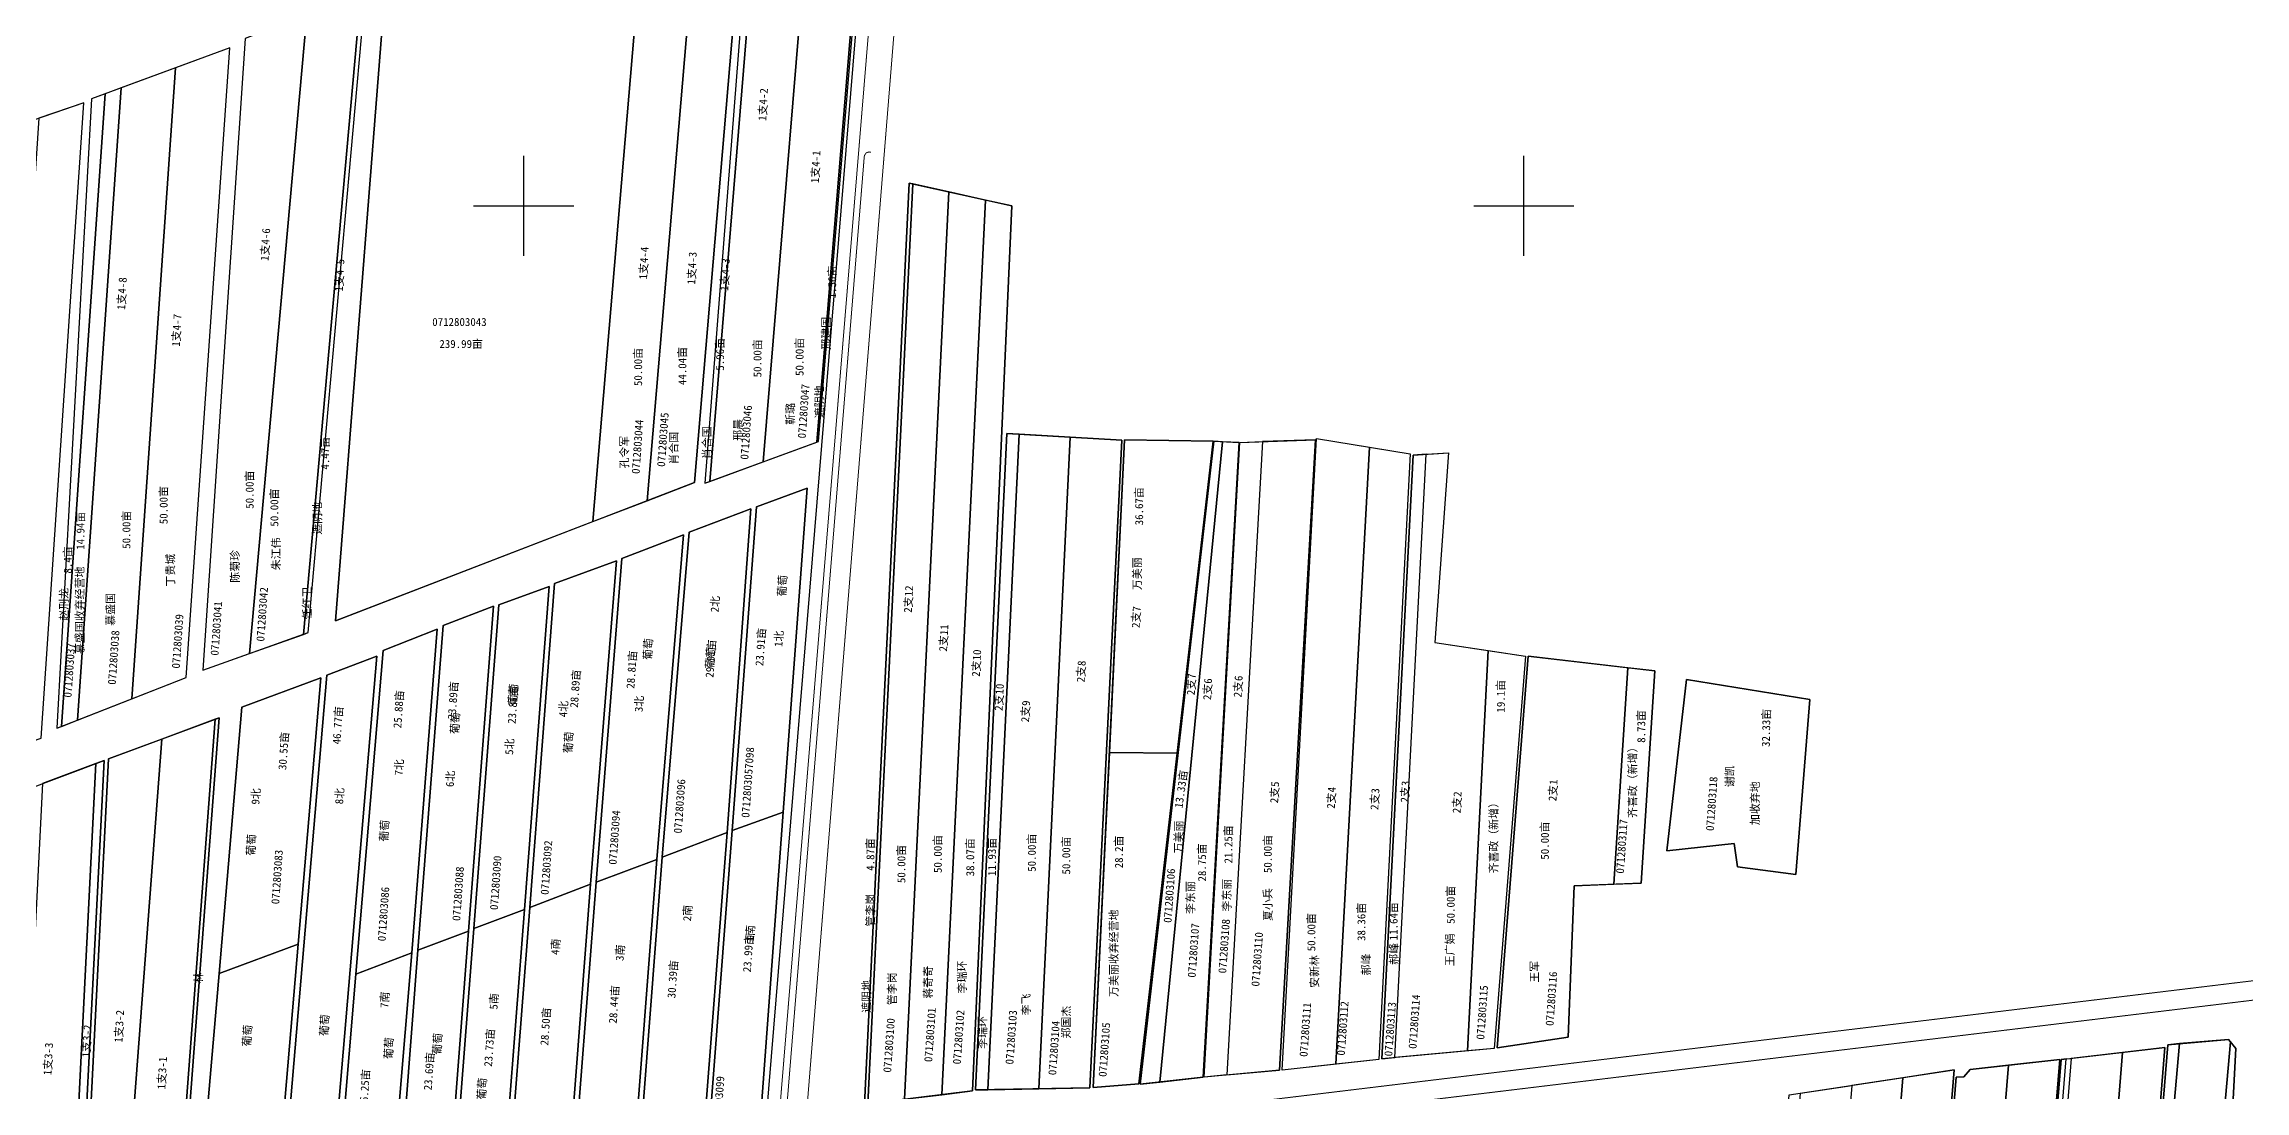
# Model space of a CAD drawing. Extents: x 542284 to 548602, y 4983734 to 4990381.
# Drawn here: x 544520 to 546721, y 4987116 to 4988162 of the extents above; entities that cross this region are included whole.
import ezdxf
from ezdxf.enums import TextEntityAlignment as Align

# ---------------------------------------------------------------- set-up
doc = ezdxf.new("R2010")
doc.units = 0
doc.header["$LTSCALE"] = 10
for name, color, linetype in [('1权利人', 2, 'CONTINUOUS'), ('2019-4-4', 7, 'CONTINUOUS'), ('2020年3.23', 7, 'CONTINUOUS'), ('2021新职工', 7, 'CONTINUOUS'), ('2022年', 7, 'CONTINUOUS'), ('TK', 7, 'CONTINUOUS'), ('园地', 2, 'CONTINUOUS'), ('地块名称', 7, 'CONTINUOUS'), ('地物扣减', 7, 'CONTINUOUS'), ('地籍号', 7, 'CONTINUOUS'), ('测地框', 7, 'CONTINUOUS'), ('经营地框', 7, 'CONTINUOUS'), ('经营地面积', 7, 'CONTINUOUS'), ('路、林、渠', 7, 'CONTINUOUS'), ('身份地框', 7, 'CONTINUOUS'), ('身份地面积', 7, 'CONTINUOUS')]:
    doc.layers.add(name, color=color, linetype=linetype)
doc.styles.add('宋体', font='SimSun.ttf')

msp = doc.modelspace()

# ---------------------------------------------------------------- linework, layer by layer
at = {"layer": '2019-4-4', "color": 2, "linetype": 'Continuous', "flags": 128}
for points in [[(544837.1, 4988211.9), (544783.1, 4988191), (544726, 4987552.7), (544779.9, 4987571.9)], [(545758.2, 4987136.4), (545792.7, 4987767.7), (545845.7, 4987759), (545811.9, 4987142.4)]]:
    msp.add_lwpolyline(points, close=True, dxfattribs=at)
at = {"layer": '2020年3.23', "color": 3, "linetype": 'Continuous', "flags": 128}
for points in [[(545345.9, 4988403.4), (545292.4, 4988385.4), (545239.5, 4987744.4), (545293.2, 4987763.9)], [(546430.1, 4987136.7), (546379, 4987129), (546325.5, 4986468.8), (546370.8, 4986474.2), (546377, 4986481.7)]]:
    msp.add_lwpolyline(points, close=True, dxfattribs=at)
at = {"layer": '2021新职工', "color": 1, "linetype": 'Continuous', "flags": 128}
msp.add_lwpolyline([(546692, 4986965.1), (546701.9, 4986968.7), (546711.8, 4987158), (546706.4, 4987164.7), (546648.2, 4986507.8), (546651.4, 4986507.8)], close=True, dxfattribs=at)
at = {"layer": '2022年', "color": 4, "linetype": 'Continuous', "flags": 128}
for points in [[(544581.5, 4988112.1), (544567.9, 4988107), (544533.3, 4987478.1), (544537.8, 4987479.9)], [(544560.1, 4988103), (544515.4, 4988087.6), (544472.8, 4987452.9), (544517.6, 4987468.2)], [(545597.9, 4987766), (545546.3, 4987769), (545515.1, 4987117.9), (545566, 4987118.9)], [(545811.9, 4987142.4), (545845.7, 4987759), (545886.3, 4987752.3), (545855, 4987147.2)], [(545902.3, 4987751.9), (545924.7, 4987753.2), (545910.9, 4987563.9), (545964.3, 4987555.9), (545943.5, 4987155.8), (545870.9, 4987149.1)], [(545902.3, 4987751.9), (545889.4, 4987751.1), (545858, 4987147.9), (545870.9, 4987149.1)], [(546484.4, 4987141.5), (546446.3, 4987137.3), (546439.7, 4987130), (546432.2, 4987129.5), (546379.4, 4986482.4), (546430.8, 4986487.6)]]:
    msp.add_lwpolyline(points, close=True, dxfattribs=at)
at = {"layer": 'TK', "linetype": 'Continuous'}
for p, q in [((545000, 4987950), (545000, 4988050)), ((546000, 4987950), (546000, 4988050)), ((544950, 4988000), (545050, 4988000)), ((545950, 4988000), (546050, 4988000))]:
    msp.add_line(p, q, dxfattribs=at)
at = {"layer": '园地', "color": 2, "linetype": 'Continuous', "flags": 128}
for points in [[(545283.3, 4987717.9), (545232.8, 4987699.5), (545208.6, 4987375.9), (545259.4, 4987394.4)], [(545227.2, 4987697.2), (545165.3, 4987674.1), (545138.5, 4987349.3), (545203.4, 4987374)], [(545159.8, 4987671.5), (545098.2, 4987647.6), (545072.4, 4987324.2), (545133.2, 4987347)], [(545092.7, 4987645.5), (545030.8, 4987622.6), (545006, 4987299), (545066.9, 4987322.3)], [(544969.9, 4987600.1), (544919.4, 4987580.7), (544894.3, 4987256.3), (544944.9, 4987275.4)], [(545025.4, 4987619.8), (544975, 4987601.5), (544950.1, 4987277.9), (545000.8, 4987296.9)], [(544913.5, 4987577), (544859.5, 4987555.9), (544832.2, 4987232.3), (544888.3, 4987253.9)], [(544853.2, 4987550.2), (544803.1, 4987531.3), (544748.4, 4986888.5), (544798.6, 4986907.6)], [(544797.3, 4987528.5), (544718.2, 4987499.3), (544695.6, 4987233.2), (544774.6, 4987262.4)], [(545259.4, 4987394.4), (545208.6, 4987375.9), (545183.8, 4987054.4), (545235.7, 4987074.2)], [(545203.4, 4987374), (545138.5, 4987349.3), (545113.7, 4987027.7), (545178.6, 4987052.4)], [(545133.2, 4987347), (545072.4, 4987324.2), (545047.6, 4987002.5), (545108.4, 4987025.7)], [(545066.9, 4987322.3), (545006, 4987299), (544981.2, 4986977.2), (545042, 4987000.4)], [(545000.8, 4987296.9), (544950.1, 4987277.9), (544925.3, 4986955.9), (544975.9, 4986975.2)], [(544944.9, 4987275.4), (544894.3, 4987256.3), (544869.5, 4986934.6), (544920.1, 4986953.9)], [(544774.6, 4987262.4), (544695.6, 4987233.2), (544662.9, 4986855.8), (544742.6, 4986886.2)], [(544888.3, 4987253.9), (544832.2, 4987232.3), (544805.1, 4986910), (544861.2, 4986931.4)]]:
    msp.add_lwpolyline(points, close=True, dxfattribs=at)
at = {"layer": '地物扣减', "color": 3, "linetype": 'Continuous', "flags": 128}
for points in [[(544842, 4988213.7), (544837.1, 4988211.9), (544779.9, 4987571.9), (544784.7, 4987573.7)], [(544695.5, 4987488.5), (544691.7, 4987487.1), (544643.1, 4986844.7), (544646.9, 4986846.1)]]:
    msp.add_lwpolyline(points, close=True, dxfattribs=at)
at = {"layer": '测地框', "linetype": 'Continuous', "flags": 128}
for points, elevation in [([(545347.6, 4988404), (545231.1, 4988364.8), (545181.1, 4987723), (545294.9, 4987764.6)], 282), ([(544842, 4988213.7), (544721.7, 4988167.3), (544679.2, 4987536), (544784.7, 4987573.7)], 283.3), ([(544706.2, 4988158.1), (544567.9, 4988107), (544533.3, 4987478.1), (544662.7, 4987528.9)], 283.6), ([(544560.1, 4988103), (544460.2, 4988068.6), (544420.4, 4987435), (544517.6, 4987468.2)], 283.8), ([(544585, 4987447.5), (544695.5, 4987488.5), (544646.9, 4986846.1), (544552.5, 4986810.6)], 283.9)]:
    msp.add_lwpolyline(points, close=True, dxfattribs=dict(at, elevation=elevation))
for points in [[(544861.7, 4988221.2), (545224.8, 4988361.7), (545170.8, 4987723.7), (544811.8, 4987585.6)], [(545385.5, 4988022.9), (545488, 4988000.1), (545448.8, 4987115.8), (545340.6, 4987102.4)], [(545483.2, 4987772.6), (545597.9, 4987766), (545566, 4987118.9), (545451.8, 4987116.7)], [(545600.7, 4987766.4), (545689.4, 4987764.9), (545615.1, 4987122.7), (545569.5, 4987119.1)], [(545690.1, 4987764.9), (545715.3, 4987763.6), (545679.5, 4987129.4), (545616.4, 4987122.5)], [(545716.1, 4987763.6), (545791.5, 4987766.4), (545755.8, 4987136.6), (545680.4, 4987129.6)], [(545792.7, 4987767.7), (545886.3, 4987752.3), (545855, 4987147.2), (545758.2, 4987136.4)], [(545889.4, 4987751.1), (545924.7, 4987753.2), (545910.9, 4987563.9), (546001.7, 4987550.3), (545970.2, 4987158.3), (545858, 4987147.9)], [(546004.3, 4987550.3), (546130.9, 4987535.4), (546117.1, 4987323.3), (546050.1, 4987320.7), (546044.1, 4987169.6), (545973.1, 4987158.8)], [(546162.5, 4987526.8), (546285.7, 4987507), (546271.7, 4987331.9), (546213.7, 4987339.8), (546210.3, 4987363), (546143, 4987355.7)], [(546537.3, 4987147.1), (546640.8, 4987159), (546588.3, 4986507.5), (546483.9, 4986492.7)], [(546643.8, 4987161.9), (546704.3, 4987167.3), (546711.8, 4987158), (546701.9, 4986968.7), (546692, 4986965.1), (546651.4, 4986507.8), (546590.6, 4986507.2)], [(546265.3, 4987111.9), (546430.1, 4987136.7), (546377, 4986481.7), (546370.8, 4986474.2), (546224.6, 4986456.7), (546212.9, 4986463.1)], [(546432.2, 4987129.5), (546439.7, 4987130), (546446.3, 4987137.3), (546535.9, 4987147.2), (546482.3, 4986492.8), (546379.4, 4986482.4)]]:
    msp.add_lwpolyline(points, close=True, dxfattribs=at)
at = {"layer": '测地框', "color": 0, "linetype": 'Continuous', "flags": 128}
for points, elevation in [([(545232.8, 4987699.5), (545283.3, 4987717.9), (545259.4, 4987394.4), (545208.6, 4987375.9)], 282.4), ([(545165.3, 4987674.1), (545227.2, 4987697.2), (545203.4, 4987374), (545138.5, 4987349.3)], 282.6), ([(545098.2, 4987647.6), (545159.8, 4987671.5), (545133.2, 4987347), (545072.4, 4987324.2)], 282.6), ([(545030.8, 4987622.6), (545092.7, 4987645.5), (545066.9, 4987322.3), (545006, 4987299)], 282.8), ([(544919.4, 4987580.7), (544969.9, 4987600.1), (544944.9, 4987275.4), (544894.3, 4987256.3)], 283.1), ([(544975, 4987601.5), (545025.4, 4987619.8), (545000.8, 4987296.9), (544950.1, 4987277.9)], 283.2), ([(544859.5, 4987555.9), (544913.5, 4987577), (544888.3, 4987253.9), (544832.2, 4987232.3)], 283.4), ([(544803.1, 4987531.3), (544853.2, 4987550.2), (544798.6, 4986907.6), (544748.4, 4986888.5)], 283.6), ([(544718.2, 4987499.3), (544797.3, 4987528.5), (544774.6, 4987262.4), (544695.6, 4987233.2)], 283.4), ([(545208.6, 4987375.9), (545259.4, 4987394.4), (545235.7, 4987074.2), (545183.8, 4987054.4)], 282.4), ([(545138.5, 4987349.3), (545203.4, 4987374), (545178.6, 4987052.4), (545113.7, 4987027.7)], 282.6), ([(545072.4, 4987324.2), (545133.2, 4987347), (545108.4, 4987025.7), (545047.6, 4987002.5)], 282.6), ([(545006, 4987299), (545066.9, 4987322.3), (545042, 4987000.4), (544981.2, 4986977.2)], 282.8), ([(544950.1, 4987277.9), (545000.8, 4987296.9), (544975.9, 4986975.2), (544925.3, 4986955.9)], 283.2), ([(544894.3, 4987256.3), (544944.9, 4987275.4), (544920.1, 4986953.9), (544869.5, 4986934.6)], 283.1), ([(544695.6, 4987233.2), (544774.6, 4987262.4), (544742.6, 4986886.2), (544662.9, 4986855.8)], 283.4), ([(544832.2, 4987232.3), (544888.3, 4987253.9), (544861.2, 4986931.4), (544805.1, 4986910)], 283.4)]:
    msp.add_lwpolyline(points, close=True, dxfattribs=dict(at, elevation=elevation))
at = {"layer": '测地框', "color": 7, "linetype": 'Continuous', "elevation": 284.1, "flags": 128}
msp.add_lwpolyline([(544460.6, 4987401), (544580.6, 4987445.9), (544548.4, 4986809.1), (544426.6, 4986761.1)], close=True, dxfattribs=at)
at = {"layer": '经营地框', "color": 5, "linetype": 'Continuous', "flags": 128}
for points in [[(545123.2, 4988322.4), (544861.7, 4988221.2), (544811.8, 4987585.6), (545069.2, 4987684.7)], [(544597.7, 4988118.1), (544581.5, 4988112.1), (544537.8, 4987479.9), (544554, 4987486.2)], [(546285.7, 4987507), (546162.5, 4987526.8), (546143, 4987355.7), (546210.3, 4987363), (546213.7, 4987339.8), (546271.7, 4987331.9)], [(545569.5, 4987119.1), (545615.1, 4987122.7), (545653.3, 4987453.1), (545585.7, 4987453.9)], [(546542, 4987147.7), (546537.3, 4987147.1), (546483.9, 4986492.7), (546489.3, 4986493.5)], [(546494.5, 4986494.2), (546489.3, 4986493.5), (546542, 4987147.7), (546547.1, 4987148.3)]]:
    msp.add_lwpolyline(points, close=True, dxfattribs=at)
at = {"layer": '路、林、渠', "color": 5, "linetype": 'Continuous', "const_width": 1, "flags": 128}
for points, elevation in [([(543929.2, 4988565.9), (543929.6, 4988568.3), (543931.8, 4988571.1), (543935.4, 4988573), (543939.9, 4988574.2), (545415.6, 4989137.5), (545418.7, 4989137.6), (545421.9, 4989136.3), (545423.8, 4989132.8), (545250.9, 4987034.9)], 283.6), ([(545258, 4987037.6), (545340.4, 4988048), (545340.7, 4988050.4), (545342.5, 4988053.1), (545345.2, 4988053.9), (545347.4, 4988053.8)], 284.9)]:
    msp.add_lwpolyline(points, dxfattribs=dict(at, elevation=elevation))
at = {"layer": '路、林、渠', "color": 3, "linetype": 'Continuous', "elevation": 283, "flags": 128}
msp.add_lwpolyline([(545408.6, 4989107), (545240.1, 4987061.1)], dxfattribs=at)
at = {"layer": '路、林、渠', "color": 4, "linetype": 'Continuous', "const_width": 1, "elevation": 284.6, "flags": 128}
msp.add_lwpolyline([(545280.1, 4987059.8), (545418.7, 4988770.8)], dxfattribs=at)
at = {"layer": '路、林、渠', "color": 3, "linetype": 'Continuous', "flags": 128}
for points in [[(545347.6, 4988404), (545345.9, 4988403.4), (545293.2, 4987763.9), (545294.9, 4987764.6)], [(545389, 4988022.1), (545385.5, 4988022.9), (545340.6, 4987102.4), (545344.1, 4987102.9)]]:
    msp.add_lwpolyline(points, close=True, dxfattribs=at)
at = {"layer": '路、林、渠', "color": 5, "linetype": 'Continuous', "const_width": 1, "flags": 128}
for points in [[(545258, 4987037.6), (545272, 4987042.9), (545334.9, 4987059.9), (545456.8, 4987071.9), (548128.5, 4987395.2)], [(542886.5, 4986110.1), (545279.1, 4987024.4), (545342, 4987041.3), (545463.9, 4987053.3), (547007, 4987240.1)]]:
    msp.add_lwpolyline(points, dxfattribs=at)
at = {"layer": '身份地框', "color": 1, "linetype": 'Continuous', "flags": 128}
for points in [[(545292.4, 4988385.4), (545238.9, 4988367.4), (545186, 4987724.8), (545239.5, 4987744.4)], [(545224.8, 4988361.7), (545177.3, 4988343.3), (545123.3, 4987705.4), (545170.8, 4987723.7)], [(545238.9, 4988367.4), (545231.1, 4988364.8), (545181.1, 4987723), (545186, 4987724.8)], [(545177.3, 4988343.3), (545123.2, 4988322.4), (545069.2, 4987684.7), (545123.3, 4987705.4)], [(544842, 4988213.7), (544837.1, 4988211.9), (544779.9, 4987571.9), (544784.7, 4987573.7)], [(544783.1, 4988191), (544721.7, 4988167.3), (544679.2, 4987536), (544726, 4987552.7)], [(544608.3, 4987507.5), (544662.7, 4987528.9), (544706.2, 4988158.1), (544651.9, 4988138)], [(544608.3, 4987507.5), (544651.9, 4988138), (544597.7, 4988118.1), (544554, 4987486.2)], [(545425.1, 4988014.1), (545389, 4988022.1), (545344.1, 4987102.9), (545380.9, 4987107.4)], [(545461.7, 4988005.9), (545425.1, 4988014.1), (545380.9, 4987107.4), (545418.1, 4987112)], [(545488, 4988000.1), (545461.7, 4988005.9), (545418.1, 4987112), (545448.8, 4987115.8)], [(545495.3, 4987771.9), (545483.2, 4987772.6), (545451.8, 4987116.7), (545464, 4987116.9)], [(545546.3, 4987769), (545495.3, 4987771.9), (545464, 4987116.9), (545515.1, 4987117.9)], [(545585.7, 4987453.9), (545653.3, 4987453.1), (545689.4, 4987764.9), (545600.7, 4987766.4)], [(545616.4, 4987122.5), (545635.9, 4987124.6), (545698.5, 4987764.4), (545690.1, 4987764.9)], [(545635.9, 4987124.6), (545679.5, 4987129.4), (545715.3, 4987763.6), (545698.5, 4987764.4)], [(545702.9, 4987131.7), (545680.4, 4987129.6), (545716.1, 4987763.6), (545738.5, 4987764.5)], [(545702.9, 4987131.7), (545755.8, 4987136.6), (545791.5, 4987766.4), (545738.5, 4987764.5)], [(545870.9, 4987149.1), (545902.3, 4987751.9), (545924.7, 4987753.2), (545910.9, 4987563.9), (545964.3, 4987555.9), (545943.5, 4987155.8)], [(545943.5, 4987155.8), (545964.3, 4987555.9), (546001.7, 4987550.3), (545970.2, 4987158.3)], [(546104, 4987538.6), (546004.3, 4987550.3), (545973.1, 4987158.8), (546044.1, 4987169.6), (546050.1, 4987320.7), (546089.9, 4987322.2)], [(546130.9, 4987535.4), (546104, 4987538.6), (546089.9, 4987322.2), (546117.1, 4987323.3)], [(544638.3, 4987467.3), (544585, 4987447.5), (544552.5, 4986810.6), (544589.7, 4986824.6)], [(544691.7, 4987487.1), (544638.3, 4987467.3), (544589.7, 4986824.6), (544643.1, 4986844.7)], [(544580.6, 4987445.9), (544572.4, 4987442.8), (544540.3, 4986805.9), (544548.4, 4986809.1)], [(544572.4, 4987442.8), (544519.1, 4987422.9), (544486.9, 4986784.9), (544540.3, 4986805.9)], [(546640.8, 4987159), (546598.6, 4987154.2), (546546.1, 4986501.5), (546588.3, 4986507.5)], [(546655.6, 4987163), (546643.8, 4987161.9), (546590.6, 4986507.2), (546597.4, 4986507.2)], [(546706.4, 4987164.7), (546704.3, 4987167.3), (546655.6, 4987163), (546597.4, 4986507.2), (546648.2, 4986507.8)], [(546535.8, 4987147.2), (546484.4, 4987141.5), (546430.8, 4986487.6), (546482.2, 4986492.7)], [(546598.6, 4987154.2), (546547.1, 4987148.3), (546494.5, 4986494.2), (546546.1, 4986501.5)], [(546274.5, 4986462.7), (546224.6, 4986456.7), (546223.5, 4986457.3), (546276.5, 4987113.6), (546327.8, 4987121.3)], [(546325.5, 4986468.8), (546379, 4987129), (546327.8, 4987121.3), (546274.5, 4986462.7)]]:
    msp.add_lwpolyline(points, close=True, dxfattribs=at)

# ---------------------------------------------------------------- texts
at = {"layer": '1权利人', "color": 1, "linetype": 'Continuous', "style": '宋体'}
for s, p in [('肖合国', (545182.9, 4987763.4)), ('邢晨', (545214.3, 4987776.3)), ('孔令军', (545100.4, 4987754)), ('肖合国', (545149.8, 4987758)), ('丁贵城', (544646.6, 4987636.1)), ('陈菊珍', (544711.1, 4987639.9)), ('万美丽', (545613.1, 4987632.5)), ('慕盛国', (544586.6, 4987596.9)), ('齐喜政（新增）', (546108.4, 4987426.6)), ('加收弃地', (546230.8, 4987403.2)), ('齐喜政（新增）', (545969.5, 4987371.3)), ('万美丽', (545654.6, 4987369.5)), ('李东丽', (545666.3, 4987308.9)), ('李东丽', (545702.6, 4987311.4)), ('夏小兵', (545743.7, 4987302)), ('管李岗', (545368.1, 4987217.8)), ('蒋奇奇', (545404.1, 4987224.3)), ('李瑞环', (545438, 4987229.5)), ('王军', (546010.6, 4987234.9)), ('李飞', (545502.1, 4987202.2)), ('李瑞环', (545458.4, 4987174.2))]:
    msp.add_text(s, height=8, rotation=90, dxfattribs=at).set_placement(p, align=Align.MIDDLE)
at = {"layer": '1权利人', "color": 5, "linetype": 'Continuous', "style": '宋体'}
for s, p in [('慕盛国收弃经营地', (544556, 4987596)), ('谢凯', (546205.5, 4987430.1)), ('万美丽收弃经营地', (545589.7, 4987253.3))]:
    msp.add_text(s, height=8, rotation=90, dxfattribs=at).set_placement(p, align=Align.MIDDLE)
at = {"layer": '1权利人', "color": 3, "linetype": 'Continuous', "style": '宋体'}
msp.add_text('任红卫', height=8, rotation=90, dxfattribs=at).set_placement((544783.2, 4987603.2), align=Align.MIDDLE)
at = {"layer": '2019-4-4', "color": 2, "linetype": 'Continuous', "style": '宋体'}
for s, rotation, p in [('50.00亩', 90, (544754.7, 4987679.6)), ('2支3', 87, (545884.6, 4987403.7)), ('2支4', 87, (545810.9, 4987397.5)), ('2支3', 87, (545854.4, 4987396.3)), ('50.00亩', 90, (545791.5, 4987255.3))]:
    msp.add_text(s, height=8, rotation=rotation, dxfattribs=at).set_placement(p)
for s, p in [('朱江伟', (544752.3, 4987652.4)), ('安新林', (545790.4, 4987235.1))]:
    msp.add_text(s, height=8, rotation=90, dxfattribs=at).set_placement(p, align=Align.MIDDLE)
at = {"layer": '2020年3.23', "color": 3, "linetype": 'Continuous', "style": '宋体'}
msp.add_text('靳璐', height=8, rotation=90, dxfattribs=at).set_placement((545266.3, 4987792.2), align=Align.MIDDLE)
at = {"layer": '2022年', "color": 4, "linetype": 'Continuous', "style": '宋体'}
for s, p in [('8.4亩', (544548.2, 4987632.7)), ('50.00亩', (545546.4, 4987332)), ('50.00亩', (545930.8, 4987282.7)), ('38.36亩', (545841.5, 4987265.6)), ('11.64亩', (545873.7, 4987266.3))]:
    msp.add_text(s, height=8, rotation=90, dxfattribs=at).set_placement(p)
for s, p in [('赵刑龙', (544540.1, 4987602)), ('王广娟', (545925.8, 4987256.7)), ('郝峰', (545842, 4987242)), ('郝峰', (545869.8, 4987252.7)), ('郑国杰', (545542.2, 4987184.5))]:
    msp.add_text(s, height=8, rotation=90, dxfattribs=at).set_placement(p, align=Align.MIDDLE)
at = {"layer": '园地', "color": 2, "linetype": 'Continuous', "style": '宋体'}
for s, p in [('23.91亩', (545239.5, 4987540.1)), ('28.81亩', (545110.6, 4987517.4)), ('29.91亩', (545189.7, 4987528.4)), ('28.89亩', (545054.2, 4987498.4)), ('25.88亩', (544877.6, 4987477.9)), ('23.89亩', (544931.9, 4987486.7)), ('23.81亩', (544991.9, 4987482.3)), ('46.77亩', (544816.8, 4987461.8)), ('30.55亩', (544762.6, 4987436.2)), ('23.99亩', (545227.1, 4987234.1)), ('30.39亩', (545151.6, 4987208.1)), ('28.44亩', (545093, 4987182.9)), ('28.50亩', (545024.5, 4987160.9)), ('23.73亩', (544968.3, 4987139.7)), ('26.25亩', (544843.7, 4987099)), ('23.69亩', (544908, 4987116.1))]:
    msp.add_text(s, height=8, rotation=86, dxfattribs=at).set_placement(p)
at = {"layer": '地块名称', "color": 7, "linetype": 'Continuous', "style": '宋体'}
for s, p in [('1支4-2', (545242.5, 4988084.8, 284.5)), ('1支4-1', (545295, 4988022.6, 284.5)), ('1支4-6', (544744.9, 4987944.9, 284.5)), ('1支4-4', (545123.3, 4987926.4, 284.5)), ('1支4-3', (545171.4, 4987921.3, 284.5)), ('1支4-5', (544819.1, 4987914.3, 284.5)), ('1支4-3', (545204.4, 4987914.9, 284.5)), ('1支4-8', (544601.5, 4987895.9, 284.5)), ('1支4-7', (544656.2, 4987859.2, 284.5)), ('葡萄', (545262, 4987609.4, 284.5)), ('2北', (545194.8, 4987593.8, 284.5)), ('2支12', (545388, 4987593.3)), ('2支7', (545615.8, 4987578.1)), ('2支11', (545423.2, 4987554.6)), ('葡萄', (545127.7, 4987546.1, 284.5)), ('葡萄', (545190, 4987537.5, 284.5)), ('1北', (545258.6, 4987559.2, 284.5)), ('2支10', (545456, 4987529.4)), ('2支8', (545560.8, 4987523.8)), ('2支7', (545670.9, 4987510.9)), ('葡萄', (544992.8, 4987500.7, 284.5)), ('2支10', (545478.7, 4987495.3)), ('2支6', (545687.2, 4987506.1)), ('2支6', (545717.7, 4987508.8)), ('葡萄', (544934.9, 4987472.1, 284.5)), ('4北', (545043.3, 4987489, 284.5)), ('3北', (545118.9, 4987494.1, 284.5)), ('2支9', (545505.2, 4987483.9)), ('5北', (544989.4, 4987451.4, 284.5)), ('葡萄', (545048.3, 4987452.9, 284.5)), ('7北', (544878.9, 4987430.7, 284.5)), ('6北', (544930.1, 4987419.2, 284.5)), ('2支5', (545754.2, 4987403)), ('2支1', (546032.5, 4987405)), ('9北', (544735.7, 4987401.7, 284.5)), ('8北', (544819.4, 4987402, 284.5)), ('2支2', (545936.6, 4987393)), ('葡萄', (544864.2, 4987364.6, 284.5)), ('葡萄', (544731, 4987350.5, 284.5)), ('2南', (545167.3, 4987285.1, 284.5)), ('1南', (545230, 4987265, 284.5)), ('4南', (545035.4, 4987251.5, 284.5)), ('3南', (545099.9, 4987245.5, 284.5)), ('林', (544678.5, 4987223.2, 284.5)), ('7南', (544864.6, 4987198.4, 284.5)), ('5南', (544973.8, 4987196.9, 284.5)), ('1支3-2', (544566.3, 4987149.1, 284.5)), ('1支3-2', (544598.8, 4987163.8, 284.5)), ('葡萄', (544727.1, 4987160, 284.5)), ('葡萄', (544804.3, 4987170.3, 284.5)), ('1支3-3', (544527.8, 4987131.2, 284.5)), ('葡萄', (544868.6, 4987147.3, 284.5)), ('葡萄', (544917.2, 4987151.7, 284.5)), ('1支3-1', (544641.7, 4987117.1, 284.5)), ('葡萄', (544961.7, 4987107, 284.5))]:
    msp.add_text(s, height=8, rotation=87, dxfattribs=at).set_placement(p)
at = {"layer": '地物扣减', "color": 3, "linetype": 'Continuous', "style": '宋体'}
for s, p in [('1.56亩', (545312.4, 4987907.6)), ('4.47亩', (544805.5, 4987736.6)), ('4.87亩', (545350.6, 4987335.7))]:
    msp.add_text(s, height=8, rotation=90, dxfattribs=at).set_placement(p)
for s, p in [('邢建国', (545302.2, 4987872.8)), ('遮阴地', (545295.4, 4987804.2)), ('遮阴地', (544793.6, 4987687.9)), ('管李岗', (545346.4, 4987296.4)), ('遮阴地', (545342.5, 4987210.2))]:
    msp.add_text(s, height=8, rotation=90, dxfattribs=at).set_placement(p, align=Align.MIDDLE)
at = {"layer": '地籍号', "linetype": 'Continuous', "style": '宋体'}
msp.add_text('0712803043', height=8, dxfattribs=at).set_placement((544935.8, 4987884), align=Align.MIDDLE)
for s, p in [('0712803047', (545279.9, 4987794.9)), ('0712803046', (545222.5, 4987773.7)), ('0712803044', (545113.8, 4987759.4)), ('0712803045', (545139.2, 4987766.5)), ('0712803041', (544692.8, 4987577.9)), ('0712803042', (544738.6, 4987592)), ('0712803039', (544654.1, 4987565)), ('0712803037', (544545.8, 4987536)), ('0712803038', (544590.1, 4987548.8)), ('0712803057098', (545224.1, 4987424)), ('0712803096', (545155.9, 4987400.2)), ('0712803118', (546187.8, 4987402.7)), ('0712803094', (545090.8, 4987369)), ('0712803117', (546097.9, 4987360.1)), ('0712803092', (545022.8, 4987338.9)), ('0712803083', (544753.5, 4987329.5)), ('0712803088', (544934.5, 4987312.8)), ('0712803090', (544972.1, 4987323.7)), ('0712803106', (545645.6, 4987310.9)), ('0712803086', (544859.9, 4987292.5)), ('0712803107', (545669.7, 4987256.2)), ('0712803108', (545700.3, 4987260.4)), ('0712803110', (545733.4, 4987247.3)), ('0712803116', (546027.5, 4987207.9)), ('0712803111', (545781.5, 4987177)), ('0712803112', (545818.9, 4987178.3)), ('0712803114', (545890.5, 4987185)), ('0712803115', (545958.3, 4987194.2)), ('0712803100', (545365.3, 4987161.3)), ('0712803101', (545406.3, 4987171.8)), ('0712803102', (545434.9, 4987169.5)), ('0712803103', (545487.5, 4987169.4)), ('0712803104', (545530.3, 4987158.7)), ('0712803105', (545580.6, 4987157)), ('0712803099', (545194.9, 4987103.4))]:
    msp.add_text(s, height=8, rotation=86, dxfattribs=at).set_placement(p, align=Align.MIDDLE)
at = {"layer": '经营地面积', "color": 5, "linetype": 'Continuous', "style": '宋体'}
msp.add_text('239.99亩', height=8, dxfattribs=at).set_placement((544915.7, 4987858.1))
for s, rotation, p in [('14.94亩', 90, (544560.9, 4987656.4)), ('32.33亩', 88.8976, (546245.8, 4987459.4))]:
    msp.add_text(s, height=8, rotation=rotation, dxfattribs=at).set_placement(p)
at = {"layer": '经营地面积', "color": 1, "linetype": 'Continuous', "style": '宋体'}
for s, rotation, p in [('13.33亩', 82, (545658.6, 4987397.9)), ('50.00亩', 90, (545747.9, 4987333.4))]:
    msp.add_text(s, height=8, rotation=rotation, dxfattribs=at).set_placement(p)
at = {"layer": '身份地框', "color": 7, "linetype": 'Continuous', "style": '宋体'}
msp.add_text('0712803113', height=8, rotation=86, dxfattribs=at).set_placement((545866.3, 4987177.5), align=Align.MIDDLE)
at = {"layer": '身份地面积', "color": 1, "linetype": 'Continuous', "style": '宋体'}
for s, p in [('5.96亩', (545200.3, 4987835.4)), ('50.00亩', (545237.7, 4987828.7)), ('50.00亩', (545279.8, 4987830.1)), ('50.00亩', (545118.4, 4987820)), ('44.04亩', (545162.6, 4987821)), ('50.00亩', (544730, 4987697.4)), ('50.00亩', (544644, 4987682)), ('36.67亩', (545619.3, 4987680.9)), ('50.00亩', (544606.8, 4987657.4)), ('19.1亩', (545980.9, 4987493.8)), ('8.73亩', (546121.3, 4987463.6)), ('21.25亩', (545708.5, 4987343.1)), ('50.00亩', (546024.9, 4987346.8)), ('50.00亩', (545381.6, 4987323.4)), ('50.00亩', (545418, 4987333.5)), ('38.07亩', (545450.4, 4987330.2)), ('11.93亩', (545472.2, 4987330.6)), ('50.00亩', (545512, 4987334.7)), ('28.75亩', (545682.2, 4987325))]:
    msp.add_text(s, height=8, rotation=90, dxfattribs=at).set_placement(p)
at = {"layer": '身份地面积', "color": 5, "linetype": 'Continuous', "style": '宋体'}
msp.add_text('28.2亩', height=8, rotation=90, dxfattribs=at).set_placement((545599.1, 4987338.2))

doc.saveas('drawing.dxf')
